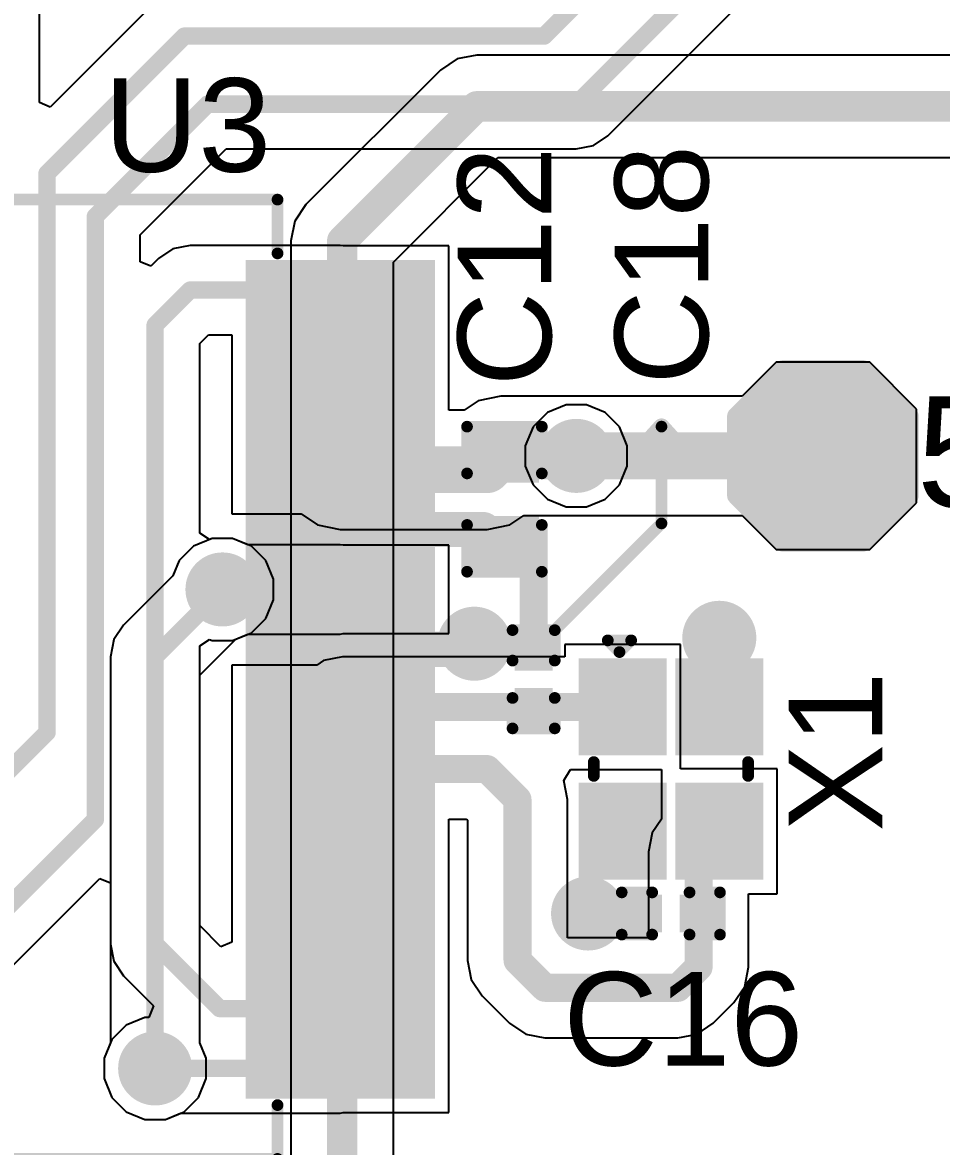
# Model space of a CAD drawing. Header units: millimetres. Extents: x 0 to 172, y 0 to 138.
# Drawn here: x 7.18 to 17.16, y 21.02 to 33.22 of the extents above; entities that cross this region are included whole.
import ezdxf

# ---------------------------------------------------------------- set-up
doc = ezdxf.new("R2010")
doc.units = ezdxf.units.MM
for name, color, linetype in [('BottomLayer', 5, 'Continuous'), ('BottomSolder', 6, 'Continuous'), ('TopLayer', 1, 'Continuous'), ('TopOverlay', 2, 'Continuous'), ('TopPaste', 8, 'Continuous'), ('TopSolder', 216, 'Continuous'), ('ViaHoleLayer', 16, 'Continuous')]:
    doc.layers.add(name, color=color, linetype=linetype)
doc.styles.add('Arial', font='', dxfattribs={"height": 0.2})
doc.styles.get('Arial').set_extended_font_data('Arial')

# ---------------------------------------------------------------- blocks, each defined once
blk = doc.blocks.new('NX2016SA_40M_STD_CZS_3_5')
at = {"layer": 'TopLayer'}
for points in [[(-1.1, 0.9), (-0.25, 0.9), (-0.25, 0.15), (-1.1, 0.15)], [(0.25, 0.9), (1.1, 0.9), (1.1, 0.15), (0.25, 0.15)], [(-1.1, -0.15), (-0.25, -0.15), (-0.25, -0.9), (-1.1, -0.9)], [(0.25, -0.15), (1.1, -0.15), (1.1, -0.9), (0.25, -0.9)]]:
    blk.add_hatch(color=1, dxfattribs=at).paths.add_polyline_path(points)
at = {"layer": 'TopPaste'}
for points in [[(-1.1, 0.9), (-0.25, 0.9), (-0.25, 0.15), (-1.1, 0.15)], [(0.25, 0.9), (1.1, 0.9), (1.1, 0.15), (0.25, 0.15)], [(-1.1, -0.15), (-0.25, -0.15), (-0.25, -0.9), (-1.1, -0.9)], [(0.25, -0.15), (1.1, -0.15), (1.1, -0.9), (0.25, -0.9)]]:
    blk.add_hatch(color=8, dxfattribs=at).paths.add_polyline_path(points)
at = {"layer": 'TopSolder'}
for points in [[(-1.202, 1.002), (-0.148, 1.002), (-0.148, 0.048), (-1.202, 0.048)], [(0.148, 1.002), (1.202, 1.002), (1.202, 0.048), (0.148, 0.048)], [(-1.202, -0.048), (-0.148, -0.048), (-0.148, -1.002), (-1.202, -1.002)], [(0.148, -0.048), (1.202, -0.048), (1.202, -1.002), (0.148, -1.002)]]:
    blk.add_hatch(color=216, dxfattribs=at).paths.add_polyline_path(points)
at = {"layer": 'TopOverlay', "const_width": 0.127}
for points in [[(0.074, 0.838), (-0.076, 0.838)], [(-1.397, -0.686), (-1.397, -0.432)], [(-1.27, -0.559), (-1.397, -0.432)], [(-1.397, -0.686), (-1.27, -0.559)], [(0.074, -0.838), (-0.076, -0.838)]]:
    blk.add_lwpolyline(points, dxfattribs=at)
at = {"layer": 'TopOverlay', "const_width": 0.0635}
for points in [[(-0.108, 0.838, 1), (-0.044, 0.838, 1)], [(0.042, 0.838, 1), (0.106, 0.838, 1)], [(-1.429, -0.432, 1), (-1.365, -0.432, 1)], [(-1.429, -0.432, 1), (-1.365, -0.432, 1)], [(-1.302, -0.559, 1), (-1.238, -0.559, 1)], [(-1.302, -0.559, 1), (-1.238, -0.559, 1)], [(-1.429, -0.686, 1), (-1.365, -0.686, 1)], [(-1.429, -0.686, 1), (-1.365, -0.686, 1)], [(-0.108, -0.838, 1), (-0.044, -0.838, 1)], [(0.042, -0.838, 1), (0.106, -0.838, 1)]]:
    blk.add_lwpolyline(points, format="xyb", close=True, dxfattribs=at)
blk = doc.blocks.new('SSOP_28_208____31')
at = {"layer": 'TopLayer'}
for points in [[(-4.325, 4.45), (-2.475, 4.45), (-2.475, 4), (-4.325, 4)], [(2.475, 4.45), (4.325, 4.45), (4.325, 4), (2.475, 4)], [(-4.325, 3.8), (-2.475, 3.8), (-2.475, 3.35), (-4.325, 3.35)], [(2.475, 3.8), (4.325, 3.8), (4.325, 3.35), (2.475, 3.35)], [(-4.325, 3.15), (-2.475, 3.15), (-2.475, 2.7), (-4.325, 2.7)], [(2.475, 3.15), (4.325, 3.15), (4.325, 2.7), (2.475, 2.7)], [(-4.325, 2.5), (-2.475, 2.5), (-2.475, 2.05), (-4.325, 2.05)], [(2.475, 2.5), (4.325, 2.5), (4.325, 2.05), (2.475, 2.05)], [(-4.325, 1.85), (-2.475, 1.85), (-2.475, 1.4), (-4.325, 1.4)], [(2.475, 1.85), (4.325, 1.85), (4.325, 1.4), (2.475, 1.4)], [(-4.325, 1.2), (-2.475, 1.2), (-2.475, 0.75), (-4.325, 0.75)], [(2.475, 1.2), (4.325, 1.2), (4.325, 0.75), (2.475, 0.75)], [(-4.325, 0.55), (-2.475, 0.55), (-2.475, 0.1), (-4.325, 0.1)], [(2.475, 0.55), (4.325, 0.55), (4.325, 0.1), (2.475, 0.1)], [(-4.325, -0.1), (-2.475, -0.1), (-2.475, -0.55), (-4.325, -0.55)], [(2.475, -0.1), (4.325, -0.1), (4.325, -0.55), (2.475, -0.55)], [(-4.325, -0.75), (-2.475, -0.75), (-2.475, -1.2), (-4.325, -1.2)], [(2.475, -0.75), (4.325, -0.75), (4.325, -1.2), (2.475, -1.2)], [(-4.325, -1.4), (-2.475, -1.4), (-2.475, -1.85), (-4.325, -1.85)], [(2.475, -1.4), (4.325, -1.4), (4.325, -1.85), (2.475, -1.85)], [(-4.325, -2.05), (-2.475, -2.05), (-2.475, -2.5), (-4.325, -2.5)], [(2.475, -2.05), (4.325, -2.05), (4.325, -2.5), (2.475, -2.5)], [(-4.325, -2.7), (-2.475, -2.7), (-2.475, -3.15), (-4.325, -3.15)], [(2.475, -2.7), (4.325, -2.7), (4.325, -3.15), (2.475, -3.15)], [(-4.325, -3.35), (-2.475, -3.35), (-2.475, -3.8), (-4.325, -3.8)], [(2.475, -3.35), (4.325, -3.35), (4.325, -3.8), (2.475, -3.8)], [(-4.325, -4), (-2.475, -4), (-2.475, -4.45), (-4.325, -4.45)], [(2.475, -4), (4.325, -4), (4.325, -4.45), (2.475, -4.45)]]:
    blk.add_hatch(color=1, dxfattribs=at).paths.add_polyline_path(points)
at = {"layer": 'TopOverlay'}
blk.add_hatch(color=2, dxfattribs=at).paths.add_polyline_path([(-2.337, 3.987), (-2.083, 3.987), (-2.083, 4.444), (-2.337, 4.444)])
at = {"layer": 'TopPaste'}
for points in [[(-4.325, 4.45), (-2.475, 4.45), (-2.475, 4), (-4.325, 4)], [(2.475, 4.45), (4.325, 4.45), (4.325, 4), (2.475, 4)], [(-4.325, 3.8), (-2.475, 3.8), (-2.475, 3.35), (-4.325, 3.35)], [(2.475, 3.8), (4.325, 3.8), (4.325, 3.35), (2.475, 3.35)], [(-4.325, 3.15), (-2.475, 3.15), (-2.475, 2.7), (-4.325, 2.7)], [(2.475, 3.15), (4.325, 3.15), (4.325, 2.7), (2.475, 2.7)], [(-4.325, 2.5), (-2.475, 2.5), (-2.475, 2.05), (-4.325, 2.05)], [(2.475, 2.5), (4.325, 2.5), (4.325, 2.05), (2.475, 2.05)], [(-4.325, 1.85), (-2.475, 1.85), (-2.475, 1.4), (-4.325, 1.4)], [(2.475, 1.85), (4.325, 1.85), (4.325, 1.4), (2.475, 1.4)], [(-4.325, 1.2), (-2.475, 1.2), (-2.475, 0.75), (-4.325, 0.75)], [(2.475, 1.2), (4.325, 1.2), (4.325, 0.75), (2.475, 0.75)], [(-4.325, 0.55), (-2.475, 0.55), (-2.475, 0.1), (-4.325, 0.1)], [(2.475, 0.55), (4.325, 0.55), (4.325, 0.1), (2.475, 0.1)], [(-4.325, -0.1), (-2.475, -0.1), (-2.475, -0.55), (-4.325, -0.55)], [(2.475, -0.1), (4.325, -0.1), (4.325, -0.55), (2.475, -0.55)], [(-4.325, -0.75), (-2.475, -0.75), (-2.475, -1.2), (-4.325, -1.2)], [(2.475, -0.75), (4.325, -0.75), (4.325, -1.2), (2.475, -1.2)], [(-4.325, -1.4), (-2.475, -1.4), (-2.475, -1.85), (-4.325, -1.85)], [(2.475, -1.4), (4.325, -1.4), (4.325, -1.85), (2.475, -1.85)], [(-4.325, -2.05), (-2.475, -2.05), (-2.475, -2.5), (-4.325, -2.5)], [(2.475, -2.05), (4.325, -2.05), (4.325, -2.5), (2.475, -2.5)], [(-4.325, -2.7), (-2.475, -2.7), (-2.475, -3.15), (-4.325, -3.15)], [(2.475, -2.7), (4.325, -2.7), (4.325, -3.15), (2.475, -3.15)], [(-4.325, -3.35), (-2.475, -3.35), (-2.475, -3.8), (-4.325, -3.8)], [(2.475, -3.35), (4.325, -3.35), (4.325, -3.8), (2.475, -3.8)], [(-4.325, -4), (-2.475, -4), (-2.475, -4.45), (-4.325, -4.45)], [(2.475, -4), (4.325, -4), (4.325, -4.45), (2.475, -4.45)]]:
    blk.add_hatch(color=8, dxfattribs=at).paths.add_polyline_path(points)
at = {"layer": 'TopSolder'}
for points in [[(-4.427, 4.552), (-2.373, 4.552), (-2.373, 3.898), (-4.427, 3.898)], [(2.373, 4.552), (4.427, 4.552), (4.427, 3.898), (2.373, 3.898)], [(-4.427, 3.902), (-2.373, 3.902), (-2.373, 3.248), (-4.427, 3.248)], [(2.373, 3.902), (4.427, 3.902), (4.427, 3.248), (2.373, 3.248)], [(-4.427, 3.252), (-2.373, 3.252), (-2.373, 2.598), (-4.427, 2.598)], [(2.373, 3.252), (4.427, 3.252), (4.427, 2.598), (2.373, 2.598)], [(-4.427, 2.602), (-2.373, 2.602), (-2.373, 1.948), (-4.427, 1.948)], [(2.373, 2.602), (4.427, 2.602), (4.427, 1.948), (2.373, 1.948)], [(-4.427, 1.952), (-2.373, 1.952), (-2.373, 1.298), (-4.427, 1.298)], [(2.373, 1.952), (4.427, 1.952), (4.427, 1.298), (2.373, 1.298)], [(-4.427, 1.302), (-2.373, 1.302), (-2.373, 0.648), (-4.427, 0.648)], [(2.373, 1.302), (4.427, 1.302), (4.427, 0.648), (2.373, 0.648)], [(-4.427, 0.652), (-2.373, 0.652), (-2.373, -0.002), (-4.427, -0.002)], [(2.373, 0.652), (4.427, 0.652), (4.427, -0.002), (2.373, -0.002)], [(-4.427, 0.002), (-2.373, 0.002), (-2.373, -0.652), (-4.427, -0.652)], [(2.373, 0.002), (4.427, 0.002), (4.427, -0.652), (2.373, -0.652)], [(-4.427, -0.648), (-2.373, -0.648), (-2.373, -1.302), (-4.427, -1.302)], [(2.373, -0.648), (4.427, -0.648), (4.427, -1.302), (2.373, -1.302)], [(-4.427, -1.298), (-2.373, -1.298), (-2.373, -1.952), (-4.427, -1.952)], [(2.373, -1.298), (4.427, -1.298), (4.427, -1.952), (2.373, -1.952)], [(-4.427, -1.948), (-2.373, -1.948), (-2.373, -2.602), (-4.427, -2.602)], [(2.373, -1.948), (4.427, -1.948), (4.427, -2.602), (2.373, -2.602)], [(-4.427, -2.598), (-2.373, -2.598), (-2.373, -3.252), (-4.427, -3.252)], [(2.373, -2.598), (4.427, -2.598), (4.427, -3.252), (2.373, -3.252)], [(-4.427, -3.248), (-2.373, -3.248), (-2.373, -3.902), (-4.427, -3.902)], [(2.373, -3.248), (4.427, -3.248), (4.427, -3.902), (2.373, -3.902)], [(-4.427, -3.898), (-2.373, -3.898), (-2.373, -4.552), (-4.427, -4.552)], [(2.373, -3.898), (4.427, -3.898), (4.427, -4.552), (2.373, -4.552)]]:
    blk.add_hatch(color=216, dxfattribs=at).paths.add_polyline_path(points)
at = {"layer": 'TopOverlay'}
for points, const_width in [([(-2.718, 5.207), (2.718, 5.207)], 0.127), ([(-2.718, 4.623), (-2.718, 5.207)], 0.127), ([(2.718, 4.623), (2.718, 5.207)], 0.127), ([(-4.648, 4.115), (-4.648, 4.369)], 0.2), ([(-4.648, 4.369), (-4.521, 4.242)], 0.2), ([(-4.648, 4.115), (-4.521, 4.242)], 0.2), ([(-2.718, -5.207), (-2.718, -4.623)], 0.127), ([(2.718, -5.207), (2.718, -4.623)], 0.127), ([(-2.718, -5.207), (2.718, -5.207)], 0.127)]:
    blk.add_lwpolyline(points, dxfattribs=dict(at, const_width=const_width))
for points, const_width in [([(-2.75, 5.207, 1), (-2.686, 5.207, 1)], 0.0635), ([(-2.75, 5.207, 1), (-2.686, 5.207, 1)], 0.0635), ([(2.686, 5.207, 1), (2.75, 5.207, 1)], 0.0635), ([(2.686, 5.207, 1), (2.75, 5.207, 1)], 0.0635), ([(-2.75, 4.623, 1), (-2.686, 4.623, 1)], 0.0635), ([(2.686, 4.623, 1), (2.75, 4.623, 1)], 0.0635), ([(-4.698, 4.369, 1), (-4.598, 4.369, 1)], 0.1), ([(-4.698, 4.369, 1), (-4.598, 4.369, 1)], 0.1), ([(-4.571, 4.242, 1), (-4.471, 4.242, 1)], 0.1), ([(-4.571, 4.242, 1), (-4.471, 4.242, 1)], 0.1), ([(-4.698, 4.115, 1), (-4.598, 4.115, 1)], 0.1), ([(-4.698, 4.115, 1), (-4.598, 4.115, 1)], 0.1), ([(-2.75, -4.623, 1), (-2.686, -4.623, 1)], 0.0635), ([(2.686, -4.623, 1), (2.75, -4.623, 1)], 0.0635), ([(-2.75, -5.207, 1), (-2.686, -5.207, 1)], 0.0635), ([(-2.75, -5.207, 1), (-2.686, -5.207, 1)], 0.0635), ([(2.686, -5.207, 1), (2.75, -5.207, 1)], 0.0635), ([(2.686, -5.207, 1), (2.75, -5.207, 1)], 0.0635)]:
    blk.add_lwpolyline(points, format="xyb", close=True, dxfattribs=dict(at, const_width=const_width))
blk = doc.blocks.new('T__________66')
at = {"layer": 'TopLayer'}
blk.add_hatch(color=1, dxfattribs=at).paths.add_polyline_path([(0.381, 0.762), (-0.381, 0.762), (-0.762, 0.381), (-0.762, -0.381), (-0.381, -0.762), (0.381, -0.762), (0.762, -0.381), (0.762, 0.381)])
at = {"layer": 'TopPaste'}
blk.add_hatch(color=8, dxfattribs=at).paths.add_polyline_path([(0.381, 0.762), (-0.381, 0.762), (-0.762, 0.381), (-0.762, -0.381), (-0.381, -0.762), (0.381, -0.762), (0.762, -0.381), (0.762, 0.381)])
at = {"layer": 'TopSolder'}
blk.add_hatch(color=216, dxfattribs=at).paths.add_polyline_path([(0.432, 0.864), (-0.432, 0.864), (-0.864, 0.432), (-0.864, -0.432), (-0.432, -0.864), (0.432, -0.864), (0.864, -0.432), (0.864, 0.432)])
at = {"layer": 'TopOverlay', "const_width": 0.2}
for points in [[(-0.94, 0.432), (-0.432, 0.94)], [(-0.432, 0.94), (0.432, 0.94)], [(0.432, 0.94), (0.94, 0.432)], [(-0.94, -0.432), (-0.94, 0.432)], [(0.94, -0.432), (0.94, 0.432)], [(-0.94, -0.432), (-0.432, -0.94)], [(0.432, -0.94), (0.94, -0.432)], [(-0.432, -0.94), (0.432, -0.94)]]:
    blk.add_lwpolyline(points, dxfattribs=at)
at = {"layer": 'TopOverlay', "const_width": 0.1}
for points in [[(-0.482, 0.94, 1), (-0.382, 0.94, 1)], [(-0.482, 0.94, 1), (-0.382, 0.94, 1)], [(0.382, 0.94, 1), (0.482, 0.94, 1)], [(0.382, 0.94, 1), (0.482, 0.94, 1)], [(-0.99, 0.432, 1), (-0.89, 0.432, 1)], [(-0.99, 0.432, 1), (-0.89, 0.432, 1)], [(0.89, 0.432, 1), (0.99, 0.432, 1)], [(0.89, 0.432, 1), (0.99, 0.432, 1)], [(-0.99, -0.432, 1), (-0.89, -0.432, 1)], [(-0.99, -0.432, 1), (-0.89, -0.432, 1)], [(0.89, -0.432, 1), (0.99, -0.432, 1)], [(0.89, -0.432, 1), (0.99, -0.432, 1)], [(-0.482, -0.94, 1), (-0.382, -0.94, 1)], [(-0.482, -0.94, 1), (-0.382, -0.94, 1)], [(0.382, -0.94, 1), (0.482, -0.94, 1)], [(0.382, -0.94, 1), (0.482, -0.94, 1)]]:
    blk.add_lwpolyline(points, format="xyb", close=True, dxfattribs=at)
blk = doc.blocks.new('CAP_0201_413')
at = {"layer": 'TopLayer'}
for points in [[(-0.45, 0.15), (-0.15, 0.15), (-0.15, -0.15), (-0.45, -0.15)], [(0.15, 0.15), (0.45, 0.15), (0.45, -0.15), (0.15, -0.15)]]:
    blk.add_hatch(color=1, dxfattribs=at).paths.add_polyline_path(points)
at = {"layer": 'TopPaste'}
for points in [[(-0.45, 0.15), (-0.15, 0.15), (-0.15, -0.15), (-0.45, -0.15)], [(0.15, 0.15), (0.45, 0.15), (0.45, -0.15), (0.15, -0.15)]]:
    blk.add_hatch(color=8, dxfattribs=at).paths.add_polyline_path(points)
at = {"layer": 'TopSolder'}
for points in [[(-0.505, 0.205), (-0.095, 0.205), (-0.095, -0.205), (-0.505, -0.205)], [(0.095, 0.205), (0.505, 0.205), (0.505, -0.205), (0.095, -0.205)]]:
    blk.add_hatch(color=216, dxfattribs=at).paths.add_polyline_path(points)
at = {"layer": 'TopOverlay', "const_width": 0.127}
for points in [[(-0.533, -0.229), (-0.533, 0.229)], [(-0.203, 0.229), (-0.533, 0.229)], [(0.533, 0.229), (0.203, 0.229)], [(0.533, -0.229), (0.533, 0.229)], [(-0.203, -0.229), (-0.533, -0.229)], [(0.533, -0.229), (0.203, -0.229)]]:
    blk.add_lwpolyline(points, dxfattribs=at)
at = {"layer": 'TopOverlay', "const_width": 0.0635}
for points in [[(-0.565, 0.229, 1), (-0.502, 0.229, 1)], [(-0.565, 0.229, 1), (-0.502, 0.229, 1)], [(-0.235, 0.229, 1), (-0.171, 0.229, 1)], [(0.171, 0.229, 1), (0.235, 0.229, 1)], [(0.502, 0.229, 1), (0.565, 0.229, 1)], [(0.502, 0.229, 1), (0.565, 0.229, 1)], [(-0.565, -0.229, 1), (-0.502, -0.229, 1)], [(-0.565, -0.229, 1), (-0.502, -0.229, 1)], [(-0.235, -0.229, 1), (-0.171, -0.229, 1)], [(0.171, -0.229, 1), (0.235, -0.229, 1)], [(0.502, -0.229, 1), (0.565, -0.229, 1)], [(0.502, -0.229, 1), (0.565, -0.229, 1)]]:
    blk.add_lwpolyline(points, format="xyb", close=True, dxfattribs=at)
blk = doc.blocks.new('CAP_0201_415')
at = {"layer": 'TopLayer'}
for points in [[(-0.45, 0.15), (-0.15, 0.15), (-0.15, -0.15), (-0.45, -0.15)], [(0.15, 0.15), (0.45, 0.15), (0.45, -0.15), (0.15, -0.15)]]:
    blk.add_hatch(color=1, dxfattribs=at).paths.add_polyline_path(points)
at = {"layer": 'TopPaste'}
for points in [[(-0.45, 0.15), (-0.15, 0.15), (-0.15, -0.15), (-0.45, -0.15)], [(0.15, 0.15), (0.45, 0.15), (0.45, -0.15), (0.15, -0.15)]]:
    blk.add_hatch(color=8, dxfattribs=at).paths.add_polyline_path(points)
at = {"layer": 'TopSolder'}
for points in [[(-0.505, 0.205), (-0.095, 0.205), (-0.095, -0.205), (-0.505, -0.205)], [(0.095, 0.205), (0.505, 0.205), (0.505, -0.205), (0.095, -0.205)]]:
    blk.add_hatch(color=216, dxfattribs=at).paths.add_polyline_path(points)
at = {"layer": 'TopOverlay', "const_width": 0.127}
for points in [[(-0.203, 0.229), (-0.533, 0.229)], [(-0.533, 0.229), (-0.533, -0.229)], [(0.533, 0.229), (0.203, 0.229)], [(0.533, 0.229), (0.533, -0.229)], [(-0.203, -0.229), (-0.533, -0.229)], [(0.533, -0.229), (0.203, -0.229)]]:
    blk.add_lwpolyline(points, dxfattribs=at)
at = {"layer": 'TopOverlay', "const_width": 0.0635}
for points in [[(-0.565, 0.229, 1), (-0.502, 0.229, 1)], [(-0.565, 0.229, 1), (-0.502, 0.229, 1)], [(-0.235, 0.229, 1), (-0.171, 0.229, 1)], [(0.171, 0.229, 1), (0.235, 0.229, 1)], [(0.502, 0.229, 1), (0.565, 0.229, 1)], [(0.502, 0.229, 1), (0.565, 0.229, 1)], [(-0.565, -0.229, 1), (-0.502, -0.229, 1)], [(-0.565, -0.229, 1), (-0.502, -0.229, 1)], [(-0.235, -0.229, 1), (-0.171, -0.229, 1)], [(0.171, -0.229, 1), (0.235, -0.229, 1)], [(0.502, -0.229, 1), (0.565, -0.229, 1)], [(0.502, -0.229, 1), (0.565, -0.229, 1)]]:
    blk.add_lwpolyline(points, format="xyb", close=True, dxfattribs=at)
blk = doc.blocks.new('C___0402_419')
at = {"layer": 'TopLayer'}
for points in [[(-0.699, -0.318), (-0.699, 0.318), (-0.241, 0.318), (-0.241, -0.318)], [(0.241, -0.318), (0.241, 0.318), (0.699, 0.318), (0.699, -0.318)]]:
    blk.add_hatch(color=1, dxfattribs=at).paths.add_polyline_path(points)
at = {"layer": 'TopPaste'}
for points in [[(-0.699, -0.318), (-0.699, 0.318), (-0.241, 0.318), (-0.241, -0.318)], [(0.241, -0.318), (0.241, 0.318), (0.699, 0.318), (0.699, -0.318)]]:
    blk.add_hatch(color=8, dxfattribs=at).paths.add_polyline_path(points)
at = {"layer": 'TopSolder'}
for points in [[(-0.758, -0.377), (-0.758, 0.377), (-0.181, 0.377), (-0.181, -0.377)], [(0.181, -0.377), (0.181, 0.377), (0.758, 0.377), (0.758, -0.377)]]:
    blk.add_hatch(color=216, dxfattribs=at).paths.add_polyline_path(points)
at = {"layer": 'TopOverlay', "const_width": 0.127}
for points in [[(-0.787, 0.406), (-0.279, 0.406)], [(-0.787, 0.406), (-0.787, -0.406)], [(0.279, 0.406), (0.787, 0.406)], [(0.787, 0.406), (0.787, -0.406)], [(-0.787, -0.406), (-0.279, -0.406)], [(0.279, -0.406), (0.787, -0.406)]]:
    blk.add_lwpolyline(points, dxfattribs=at)
at = {"layer": 'TopOverlay', "const_width": 0.0635}
for points in [[(-0.819, 0.406, 1), (-0.756, 0.406, 1)], [(-0.819, 0.406, 1), (-0.756, 0.406, 1)], [(-0.311, 0.406, 1), (-0.248, 0.406, 1)], [(0.248, 0.406, 1), (0.311, 0.406, 1)], [(0.756, 0.406, 1), (0.819, 0.406, 1)], [(0.756, 0.406, 1), (0.819, 0.406, 1)], [(-0.819, -0.406, 1), (-0.756, -0.406, 1)], [(-0.819, -0.406, 1), (-0.756, -0.406, 1)], [(-0.311, -0.406, 1), (-0.248, -0.406, 1)], [(0.248, -0.406, 1), (0.311, -0.406, 1)], [(0.756, -0.406, 1), (0.819, -0.406, 1)], [(0.756, -0.406, 1), (0.819, -0.406, 1)]]:
    blk.add_lwpolyline(points, format="xyb", close=True, dxfattribs=at)

msp = doc.modelspace()

# ---------------------------------------------------------------- hatches: boundary and pattern name
at = {"layer": 'BottomLayer'}
h = msp.add_hatch(color=5, dxfattribs=at)
edge = h.paths.add_edge_path()
edge.add_arc((13.197, 28.514), 0.3, 0, 360)
h = msp.add_hatch(color=5, dxfattribs=at)
edge = h.paths.add_edge_path()
edge.add_arc((9.355, 27.064), 0.3, 0, 360)
h = msp.add_hatch(color=5, dxfattribs=at)
edge = h.paths.add_edge_path()
edge.add_arc((12.09, 26.475), 0.3, 0, 360)
h = msp.add_hatch(color=5, dxfattribs=at)
edge = h.paths.add_edge_path()
edge.add_arc((14.75, 26.539), 0.3, 0, 360)
h = msp.add_hatch(color=5, dxfattribs=at)
edge = h.paths.add_edge_path()
edge.add_arc((13.325, 23.546), 0.3, 0, 360)
h = msp.add_hatch(color=5, dxfattribs=at)
edge = h.paths.add_edge_path()
edge.add_arc((8.624, 21.864), 0.3, 0, 360)
at = {"layer": 'BottomSolder'}
h = msp.add_hatch(color=6, dxfattribs=at)
edge = h.paths.add_edge_path()
edge.add_arc((13.197, 28.514), 0.402, 0, 360)
h = msp.add_hatch(color=6, dxfattribs=at)
edge = h.paths.add_edge_path()
edge.add_arc((9.355, 27.064), 0.402, 0, 360)
h = msp.add_hatch(color=6, dxfattribs=at)
edge = h.paths.add_edge_path()
edge.add_arc((12.09, 26.475), 0.402, 0, 360)
h = msp.add_hatch(color=6, dxfattribs=at)
edge = h.paths.add_edge_path()
edge.add_arc((14.75, 26.539), 0.402, 0, 360)
h = msp.add_hatch(color=6, dxfattribs=at)
edge = h.paths.add_edge_path()
edge.add_arc((13.325, 23.546), 0.402, 0, 360)
h = msp.add_hatch(color=6, dxfattribs=at)
edge = h.paths.add_edge_path()
edge.add_arc((8.624, 21.864), 0.402, 0, 360)
at = {"layer": 'TopLayer'}
h = msp.add_hatch(color=1, dxfattribs=at)
edge = h.paths.add_edge_path()
edge.add_arc((13.197, 28.514), 0.3, 0, 360)
h = msp.add_hatch(color=1, dxfattribs=at)
edge = h.paths.add_edge_path()
edge.add_arc((9.355, 27.064), 0.3, 0, 360)
h = msp.add_hatch(color=1, dxfattribs=at)
edge = h.paths.add_edge_path()
edge.add_arc((12.09, 26.475), 0.3, 0, 360)
h = msp.add_hatch(color=1, dxfattribs=at)
edge = h.paths.add_edge_path()
edge.add_arc((14.75, 26.539), 0.3, 0, 360)
h = msp.add_hatch(color=1, dxfattribs=at)
edge = h.paths.add_edge_path()
edge.add_arc((13.325, 23.546), 0.3, 0, 360)
h = msp.add_hatch(color=1, dxfattribs=at)
edge = h.paths.add_edge_path()
edge.add_arc((8.624, 21.864), 0.3, 0, 360)
at = {"layer": 'TopSolder'}
h = msp.add_hatch(color=216, dxfattribs=at)
edge = h.paths.add_edge_path()
edge.add_arc((13.197, 28.514), 0.402, 0, 360)
h = msp.add_hatch(color=216, dxfattribs=at)
edge = h.paths.add_edge_path()
edge.add_arc((9.355, 27.064), 0.402, 0, 360)
h = msp.add_hatch(color=216, dxfattribs=at)
edge = h.paths.add_edge_path()
edge.add_arc((12.09, 26.475), 0.402, 0, 360)
h = msp.add_hatch(color=216, dxfattribs=at)
edge = h.paths.add_edge_path()
edge.add_arc((14.75, 26.539), 0.402, 0, 360)
h = msp.add_hatch(color=216, dxfattribs=at)
edge = h.paths.add_edge_path()
edge.add_arc((13.325, 23.546), 0.402, 0, 360)
h = msp.add_hatch(color=216, dxfattribs=at)
edge = h.paths.add_edge_path()
edge.add_arc((8.624, 21.864), 0.402, 0, 360)
at = {"layer": 'ViaHoleLayer'}
h = msp.add_hatch(color=16, dxfattribs=at)
edge = h.paths.add_edge_path()
edge.add_arc((13.197, 28.514), 0.15, 0, 360)
h = msp.add_hatch(color=16, dxfattribs=at)
edge = h.paths.add_edge_path()
edge.add_arc((9.355, 27.064), 0.15, 0, 360)
h = msp.add_hatch(color=16, dxfattribs=at)
edge = h.paths.add_edge_path()
edge.add_arc((12.09, 26.475), 0.15, 0, 360)
h = msp.add_hatch(color=16, dxfattribs=at)
edge = h.paths.add_edge_path()
edge.add_arc((14.75, 26.539), 0.15, 0, 360)
h = msp.add_hatch(color=16, dxfattribs=at)
edge = h.paths.add_edge_path()
edge.add_arc((13.325, 23.546), 0.15, 0, 360)
h = msp.add_hatch(color=16, dxfattribs=at)
edge = h.paths.add_edge_path()
edge.add_arc((8.624, 21.864), 0.15, 0, 360)

# ---------------------------------------------------------------- linework, layer by layer
at = {"layer": 'BottomLayer'}
for p, q in [((12.116, 32.866), (11.903, 32.823)), ((30.503, 32.866), (12.116, 32.866)), ((11.903, 32.823), (11.722, 32.703)), ((11.722, 32.703), (10.262, 31.242)), ((11.212, 30.618), (12.346, 31.752)), ((12.346, 31.752), (30.734, 31.752)), ((10.262, 31.242), (10.141, 31.061)), ((10.141, 31.061), (10.099, 30.848)), ((10.099, 30.848), (10.099, 19.99)), ((11.212, 19.99), (11.212, 30.618)), ((13.087, 29.068), (12.884, 28.984)), ((13.308, 29.068), (13.087, 29.068)), ((13.511, 28.984), (13.308, 29.068)), ((12.884, 28.984), (12.728, 28.828)), ((13.667, 28.828), (13.511, 28.984)), ((12.728, 28.828), (12.643, 28.624)), ((13.751, 28.624), (13.667, 28.828)), ((12.643, 28.624), (12.643, 28.404)), ((13.751, 28.404), (13.751, 28.624)), ((12.643, 28.404), (12.728, 28.2)), ((13.667, 28.2), (13.751, 28.404)), ((12.728, 28.2), (12.884, 28.045)), ((13.511, 28.045), (13.667, 28.2)), ((12.884, 28.045), (13.087, 27.96)), ((13.087, 27.96), (13.308, 27.96)), ((13.308, 27.96), (13.511, 28.045)), ((9.245, 27.618), (9.041, 27.533)), ((9.465, 27.618), (9.245, 27.618)), ((9.669, 27.533), (9.465, 27.618)), ((9.041, 27.533), (8.885, 27.377)), ((9.825, 27.377), (9.669, 27.533)), ((8.885, 27.377), (8.816, 27.211)), ((9.909, 27.174), (9.825, 27.377)), ((8.816, 27.211), (8.282, 26.676)), ((9.909, 26.953), (9.909, 27.174)), ((9.825, 26.75), (9.909, 26.953)), ((9.669, 26.594), (9.825, 26.75)), ((8.282, 26.676), (8.176, 26.519)), ((8.176, 26.519), (8.14, 26.333)), ((9.109, 26.132), (9.502, 26.525)), ((9.502, 26.525), (9.669, 26.594)), ((8.14, 26.333), (8.14, 22.141)), ((9.109, 22.141), (9.109, 26.132)), ((8.14, 22.141), (8.07, 21.974)), ((9.178, 21.974), (9.109, 22.141)), ((8.07, 21.974), (8.07, 21.753)), ((9.178, 21.753), (9.178, 21.974)), ((8.07, 21.753), (8.155, 21.55)), ((9.094, 21.55), (9.178, 21.753)), ((8.155, 21.55), (8.311, 21.394)), ((8.938, 21.394), (9.094, 21.55)), ((8.311, 21.394), (8.514, 21.31)), ((8.735, 21.31), (8.938, 21.394)), ((8.514, 21.31), (8.735, 21.31))]:
    msp.add_line(p, q, dxfattribs=at)
for points, const_width in [([(10.655, 30.848), (12.116, 32.309)], 0.33), ([(12.116, 32.309), (30.734, 32.309)], 0.33), ([(10.655, 19.99), (10.655, 30.848)], 0.33), ([(8.624, 26.333), (9.355, 27.064)], 0.189), ([(8.624, 21.864), (8.624, 26.333)], 0.189)]:
    msp.add_lwpolyline(points, dxfattribs=dict(at, const_width=const_width))
for points, const_width in [([(12.033, 32.309, 1), (12.198, 32.309, 1)], 0.165), ([(12.033, 32.309, 1), (12.198, 32.309, 1)], 0.165), ([(10.573, 30.848, 1), (10.738, 30.848, 1)], 0.165), ([(10.573, 30.848, 1), (10.738, 30.848, 1)], 0.165), ([(9.308, 27.064, 1), (9.402, 27.064, 1)], 0.0946), ([(8.577, 26.333, 1), (8.672, 26.333, 1)], 0.0946), ([(8.577, 26.333, 1), (8.672, 26.333, 1)], 0.0946), ([(8.577, 21.864, 1), (8.672, 21.864, 1)], 0.0946)]:
    msp.add_lwpolyline(points, format="xyb", close=True, dxfattribs=dict(at, const_width=const_width))
at = {"layer": 'TopLayer'}
for p, q in [((7.368, 32.35), (7.368, 36.375)), ((13.54, 31.989), (15.421, 33.87)), ((8.598, 33.414), (7.486, 32.301)), ((7.486, 32.301), (7.368, 32.35)), ((13.383, 31.884), (13.54, 31.989)), ((13.197, 31.847), (13.383, 31.884)), ((8.46, 30.914), (9.394, 31.847)), ((9.394, 31.847), (13.197, 31.847)), ((8.46, 30.622), (8.46, 30.914)), ((8.818, 30.762), (8.661, 30.657)), ((9.004, 30.799), (8.818, 30.762)), ((10.635, 30.799), (9.004, 30.799)), ((10.665, 30.793), (10.635, 30.799)), ((11.814, 30.793), (10.665, 30.793)), ((11.814, 29.835), (11.814, 30.793)), ((8.661, 30.657), (8.577, 30.573)), ((8.661, 30.657), (8.661, 30.657)), ((8.577, 30.573), (8.46, 30.622)), ((9.109, 29.733), (9.205, 29.829)), ((9.205, 29.829), (9.456, 29.829)), ((9.456, 29.829), (9.456, 29.185)), ((11.814, 29.011), (11.814, 29.835)), ((9.109, 27.676), (9.109, 29.733)), ((15.367, 29.53), (14.998, 29.162)), ((16.383, 29.53), (15.367, 29.53)), ((16.891, 29.022), (16.383, 29.53)), ((9.456, 29.185), (9.456, 28.535)), ((12.131, 29.112), (11.979, 29.011)), ((12.379, 29.162), (12.131, 29.112)), ((14.998, 29.162), (12.379, 29.162)), ((11.979, 29.011), (11.814, 29.011)), ((16.891, 28.006), (16.891, 29.022)), ((9.456, 28.535), (9.456, 27.885)), ((16.383, 27.498), (16.891, 28.006)), ((9.456, 27.885), (10.209, 27.885)), ((10.209, 27.885), (10.388, 27.765)), ((12.476, 27.765), (12.628, 27.867)), ((12.628, 27.867), (14.998, 27.867)), ((14.998, 27.867), (15.367, 27.498)), ((10.388, 27.765), (10.635, 27.716)), ((10.635, 27.716), (12.228, 27.716)), ((12.228, 27.716), (12.476, 27.765)), ((9.215, 27.605), (9.109, 27.676)), ((9.245, 27.618), (9.215, 27.605)), ((9.465, 27.618), (9.245, 27.618)), ((9.632, 27.549), (9.465, 27.618)), ((10.635, 27.549), (9.632, 27.549)), ((10.665, 27.543), (10.635, 27.549)), ((11.814, 27.543), (10.665, 27.543)), ((11.814, 26.585), (11.814, 27.543)), ((15.367, 27.498), (16.383, 27.498)), ((9.109, 26.451), (9.215, 26.522)), ((9.215, 26.522), (9.245, 26.51)), ((9.245, 26.51), (9.465, 26.51)), ((9.465, 26.51), (9.632, 26.579)), ((9.632, 26.579), (10.635, 26.579)), ((10.635, 26.579), (10.665, 26.585)), ((10.665, 26.585), (11.814, 26.585)), ((9.109, 23.415), (9.109, 26.451)), ((14.329, 26.468), (13.071, 26.468)), ((13.071, 26.468), (13.071, 26.332)), ((14.329, 25.118), (14.329, 26.468)), ((10.38, 26.243), (9.456, 26.243)), ((9.456, 26.243), (9.456, 25.285)), ((10.452, 26.291), (10.38, 26.243)), ((10.66, 26.332), (10.452, 26.291)), ((13.071, 26.332), (10.66, 26.332)), ((9.456, 25.285), (9.456, 24.635)), ((13.061, 24.991), (13.135, 25.11)), ((13.135, 25.11), (14.121, 25.11)), ((14.121, 25.11), (14.121, 24.569)), ((15.379, 25.118), (14.329, 25.118)), ((15.379, 23.76), (15.379, 25.118)), ((13.103, 24.783), (13.061, 24.991)), ((13.103, 23.282), (13.103, 24.783)), ((9.456, 24.635), (9.456, 23.985)), ((11.814, 23.335), (11.814, 24.57)), ((11.814, 24.57), (12.003, 24.57)), ((12.003, 24.57), (12.015, 24.558)), ((12.015, 24.558), (12.015, 23.036)), ((14.121, 24.569), (14.022, 24.422)), ((14.022, 24.422), (13.981, 24.214)), ((13.981, 24.214), (13.981, 23.282)), ((6.266, 22.171), (8.022, 23.927)), ((8.022, 23.927), (8.14, 23.879)), ((9.456, 23.985), (9.456, 23.234)), ((8.14, 23.879), (8.14, 23.214)), ((15.068, 22.964), (15.068, 23.76)), ((15.068, 23.76), (15.379, 23.76)), ((9.339, 23.185), (9.109, 23.415)), ((11.814, 22.685), (11.814, 23.335)), ((8.14, 23.214), (8.176, 23.028)), ((9.456, 23.234), (9.339, 23.185)), ((13.981, 23.282), (13.103, 23.282)), ((8.176, 23.028), (8.282, 22.871)), ((12.015, 23.036), (12.057, 22.828)), ((15.027, 22.755), (15.068, 22.964)), ((8.282, 22.871), (8.608, 22.545)), ((12.057, 22.828), (12.174, 22.652)), ((14.909, 22.579), (15.027, 22.755)), ((11.814, 22.035), (11.814, 22.685)), ((12.174, 22.652), (12.472, 22.354)), ((14.684, 22.354), (14.909, 22.579)), ((8.608, 22.545), (8.556, 22.418)), ((8.311, 22.333), (8.155, 22.177)), ((8.514, 22.418), (8.311, 22.333)), ((8.556, 22.418), (8.514, 22.418)), ((12.472, 22.354), (12.649, 22.236)), ((14.508, 22.236), (14.684, 22.354)), ((12.649, 22.236), (12.857, 22.195)), ((14.3, 22.195), (14.508, 22.236)), ((8.155, 22.177), (8.07, 21.974)), ((12.857, 22.195), (14.3, 22.195)), ((8.07, 21.974), (8.07, 21.753)), ((11.814, 21.385), (11.814, 22.035)), ((8.07, 21.753), (8.155, 21.55)), ((8.155, 21.55), (8.311, 21.394)), ((8.311, 21.394), (8.514, 21.31)), ((8.735, 21.31), (8.901, 21.379)), ((8.901, 21.379), (10.635, 21.379)), ((10.635, 21.379), (10.665, 21.385)), ((10.665, 21.385), (11.814, 21.385)), ((8.514, 21.31), (8.735, 21.31))]:
    msp.add_line(p, q, dxfattribs=at)
for points, const_width in [([(12.847, 33.071), (14.371, 34.595)], 0.189), ([(13.197, 32.332), (15.078, 34.212)], 0.189), ([(7.451, 31.58), (8.941, 33.071)], 0.189), ([(8.941, 33.071), (12.847, 33.071)], 0.189), ([(7.975, 31.114), (9.193, 32.332)], 0.189), ([(9.193, 32.332), (13.197, 32.332)], 0.189), ([(7.451, 25.511), (7.451, 31.58)], 0.189), ([(7.975, 24.566), (7.975, 31.114)], 0.189), ([(8.624, 29.934), (9.004, 30.314)], 0.189), ([(9.004, 30.314), (10.635, 30.314)], 0.189), ([(8.624, 23.214), (8.624, 29.934)], 0.189), ([(12.228, 28.364), (12.379, 28.514)], 0.508), ([(12.379, 28.514), (12.417, 28.514)], 0.508), ([(12.417, 28.514), (13.197, 28.514)], 0.508), ([(13.197, 28.514), (15.875, 28.514)], 0.508), ([(10.635, 28.364), (12.228, 28.364)], 0.508), ([(10.635, 27.714), (12.189, 27.714)], 0.381), ([(12.417, 27.575), (12.506, 27.575)], 0.305), ([(12.506, 27.575), (12.582, 27.498)], 0.305), ([(12.582, 27.409), (12.582, 27.498)], 0.305), ([(12.582, 27.409), (12.734, 27.257)], 0.305), ([(12.734, 26.389), (12.734, 27.257)], 0.305), ([(9.355, 27.064), (10.635, 27.064)], 0.189), ([(10.635, 26.414), (11.969, 26.414)], 0.381), ([(11.969, 26.414), (12.031, 26.475)], 0.381), ([(12.031, 26.475), (12.09, 26.475)], 0.381), ([(12.09, 26.475), (12.153, 26.412)], 0.254), ([(12.153, 26.412), (12.711, 26.412)], 0.254), ([(12.711, 26.412), (12.734, 26.389)], 0.254), ([(10.635, 25.764), (10.66, 25.789)], 0.305), ([(10.66, 25.789), (13.7, 25.789)], 0.305), ([(5.753, 23.814), (7.451, 25.511)], 0.189), ([(10.635, 25.114), (12.228, 25.114)], 0.305), ([(12.228, 25.114), (12.559, 24.783)], 0.305), ([(12.559, 23.036), (12.559, 24.783)], 0.305), ([(5.923, 22.514), (7.975, 24.566)], 0.189), ([(14.525, 24.214), (14.75, 24.439)], 0.305), ([(14.525, 23.546), (14.525, 24.214)], 0.305), ([(14.525, 23.389), (14.525, 23.546)], 0.305), ([(14.525, 22.964), (14.525, 23.389)], 0.305), ([(8.624, 23.214), (9.325, 22.514)], 0.189), ([(12.559, 23.036), (12.857, 22.739)], 0.305), ([(14.3, 22.739), (14.525, 22.964)], 0.305), ([(12.857, 22.739), (14.3, 22.739)], 0.305), ([(9.325, 22.514), (10.635, 22.514)], 0.189), ([(8.624, 21.864), (10.635, 21.864)], 0.189)]:
    msp.add_lwpolyline(points, dxfattribs=dict(at, const_width=const_width))
for points, const_width in [([(8.894, 33.071, 1), (8.988, 33.071, 1)], 0.0946), ([(8.894, 33.071, 1), (8.988, 33.071, 1)], 0.0946), ([(12.8, 33.071, 1), (12.894, 33.071, 1)], 0.0946), ([(12.8, 33.071, 1), (12.894, 33.071, 1)], 0.0946), ([(9.145, 32.332, 1), (9.24, 32.332, 1)], 0.0946), ([(9.145, 32.332, 1), (9.24, 32.332, 1)], 0.0946), ([(13.15, 32.332, 1), (13.245, 32.332, 1)], 0.0946), ([(13.15, 32.332, 1), (13.245, 32.332, 1)], 0.0946), ([(7.403, 31.58, 1), (7.498, 31.58, 1)], 0.0946), ([(7.403, 31.58, 1), (7.498, 31.58, 1)], 0.0946), ([(7.928, 31.114, 1), (8.022, 31.114, 1)], 0.0946), ([(7.928, 31.114, 1), (8.022, 31.114, 1)], 0.0946), ([(8.957, 30.314, 1), (9.051, 30.314, 1)], 0.0946), ([(8.957, 30.314, 1), (9.051, 30.314, 1)], 0.0946), ([(10.588, 30.314, 1), (10.683, 30.314, 1)], 0.0946), ([(8.577, 29.934, 1), (8.672, 29.934, 1)], 0.0946), ([(8.577, 29.934, 1), (8.672, 29.934, 1)], 0.0946), ([(12.252, 28.514, 1), (12.506, 28.514, 1)], 0.254), ([(12.252, 28.514, 1), (12.506, 28.514, 1)], 0.254), ([(12.29, 28.514, 1), (12.544, 28.514, 1)], 0.254), ([(12.29, 28.514, 1), (12.544, 28.514, 1)], 0.254), ([(13.07, 28.514, 1), (13.324, 28.514, 1)], 0.254), ([(13.07, 28.514, 1), (13.324, 28.514, 1)], 0.254), ([(15.748, 28.514, 1), (16.002, 28.514, 1)], 0.254), ([(10.508, 28.364, 1), (10.762, 28.364, 1)], 0.254), ([(12.101, 28.364, 1), (12.355, 28.364, 1)], 0.254), ([(12.101, 28.364, 1), (12.355, 28.364, 1)], 0.254), ([(10.54, 27.714, 1), (10.731, 27.714, 1)], 0.191), ([(12.094, 27.714, 1), (12.284, 27.714, 1)], 0.191), ([(12.341, 27.575, 1), (12.493, 27.575, 1)], 0.152), ([(12.43, 27.575, 1), (12.582, 27.575, 1)], 0.152), ([(12.43, 27.575, 1), (12.582, 27.575, 1)], 0.152), ([(12.506, 27.498, 1), (12.658, 27.498, 1)], 0.152), ([(12.506, 27.498, 1), (12.658, 27.498, 1)], 0.152), ([(12.506, 27.409, 1), (12.658, 27.409, 1)], 0.152), ([(12.506, 27.409, 1), (12.658, 27.409, 1)], 0.152), ([(12.658, 27.257, 1), (12.811, 27.257, 1)], 0.152), ([(12.658, 27.257, 1), (12.811, 27.257, 1)], 0.152), ([(9.308, 27.064, 1), (9.402, 27.064, 1)], 0.0946), ([(10.588, 27.064, 1), (10.683, 27.064, 1)], 0.0946), ([(10.54, 26.414, 1), (10.731, 26.414, 1)], 0.191), ([(11.874, 26.414, 1), (12.065, 26.414, 1)], 0.191), ([(11.874, 26.414, 1), (12.065, 26.414, 1)], 0.191), ([(11.935, 26.475, 1), (12.126, 26.475, 1)], 0.191), ([(11.935, 26.475, 1), (12.126, 26.475, 1)], 0.191), ([(11.995, 26.475, 1), (12.185, 26.475, 1)], 0.191), ([(12.026, 26.475, 1), (12.153, 26.475, 1)], 0.127), ([(12.089, 26.412, 1), (12.216, 26.412, 1)], 0.127), ([(12.089, 26.412, 1), (12.216, 26.412, 1)], 0.127), ([(12.658, 26.389, 1), (12.811, 26.389, 1)], 0.152), ([(12.648, 26.412, 1), (12.775, 26.412, 1)], 0.127), ([(12.648, 26.412, 1), (12.775, 26.412, 1)], 0.127), ([(12.671, 26.389, 1), (12.798, 26.389, 1)], 0.127), ([(10.559, 25.764, 1), (10.712, 25.764, 1)], 0.152), ([(10.584, 25.789, 1), (10.737, 25.789, 1)], 0.152), ([(10.584, 25.789, 1), (10.737, 25.789, 1)], 0.152), ([(13.623, 25.789, 1), (13.776, 25.789, 1)], 0.152), ([(7.403, 25.511, 1), (7.498, 25.511, 1)], 0.0946), ([(7.403, 25.511, 1), (7.498, 25.511, 1)], 0.0946), ([(10.559, 25.114, 1), (10.712, 25.114, 1)], 0.152), ([(12.152, 25.114, 1), (12.304, 25.114, 1)], 0.152), ([(12.152, 25.114, 1), (12.304, 25.114, 1)], 0.152), ([(12.483, 24.783, 1), (12.635, 24.783, 1)], 0.152), ([(12.483, 24.783, 1), (12.635, 24.783, 1)], 0.152), ([(7.928, 24.566, 1), (8.022, 24.566, 1)], 0.0946), ([(7.928, 24.566, 1), (8.022, 24.566, 1)], 0.0946), ([(14.673, 24.439, 1), (14.826, 24.439, 1)], 0.152), ([(14.448, 24.214, 1), (14.601, 24.214, 1)], 0.152), ([(14.448, 24.214, 1), (14.601, 24.214, 1)], 0.152), ([(14.448, 23.546, 1), (14.601, 23.546, 1)], 0.152), ([(14.448, 23.546, 1), (14.601, 23.546, 1)], 0.152), ([(14.448, 23.389, 1), (14.601, 23.389, 1)], 0.152), ([(14.448, 23.389, 1), (14.601, 23.389, 1)], 0.152), ([(8.577, 23.214, 1), (8.672, 23.214, 1)], 0.0946), ([(8.577, 23.214, 1), (8.672, 23.214, 1)], 0.0946), ([(12.483, 23.036, 1), (12.635, 23.036, 1)], 0.152), ([(12.483, 23.036, 1), (12.635, 23.036, 1)], 0.152), ([(14.448, 22.964, 1), (14.601, 22.964, 1)], 0.152), ([(14.448, 22.964, 1), (14.601, 22.964, 1)], 0.152), ([(12.781, 22.739, 1), (12.933, 22.739, 1)], 0.152), ([(12.781, 22.739, 1), (12.933, 22.739, 1)], 0.152), ([(14.223, 22.739, 1), (14.376, 22.739, 1)], 0.152), ([(14.223, 22.739, 1), (14.376, 22.739, 1)], 0.152), ([(9.278, 22.514, 1), (9.372, 22.514, 1)], 0.0946), ([(9.278, 22.514, 1), (9.372, 22.514, 1)], 0.0946), ([(10.588, 22.514, 1), (10.683, 22.514, 1)], 0.0946), ([(8.577, 21.864, 1), (8.672, 21.864, 1)], 0.0946), ([(10.588, 21.864, 1), (10.683, 21.864, 1)], 0.0946)]:
    msp.add_lwpolyline(points, format="xyb", close=True, dxfattribs=dict(at, const_width=const_width))
at = {"layer": 'TopOverlay'}
for points, const_width in [([(13.868, 28.552), (14.122, 28.832)], 0.178), ([(14.122, 28.832), (14.376, 28.552)], 0.178), ([(14.122, 27.781), (14.122, 28.832)], 0.127), ([(13.868, 28.552), (14.122, 28.552)], 0.178), ([(14.122, 28.552), (14.376, 28.552)], 0.178), ([(12.963, 26.622), (14.122, 27.781)], 0.127)]:
    msp.add_lwpolyline(points, dxfattribs=dict(at, const_width=const_width))
for points, const_width in [([(14.078, 28.832, 1), (14.167, 28.832, 1)], 0.0889), ([(14.078, 28.832, 1), (14.167, 28.832, 1)], 0.0889), ([(14.091, 28.832, 1), (14.154, 28.832, 1)], 0.0635), ([(13.824, 28.552, 1), (13.913, 28.552, 1)], 0.0889), ([(13.824, 28.552, 1), (13.913, 28.552, 1)], 0.0889), ([(14.078, 28.552, 1), (14.167, 28.552, 1)], 0.0889), ([(14.078, 28.552, 1), (14.167, 28.552, 1)], 0.0889), ([(14.332, 28.552, 1), (14.421, 28.552, 1)], 0.0889), ([(14.332, 28.552, 1), (14.421, 28.552, 1)], 0.0889), ([(14.091, 27.781, 1), (14.154, 27.781, 1)], 0.0635), ([(14.091, 27.781, 1), (14.154, 27.781, 1)], 0.0635), ([(12.931, 26.622, 1), (12.995, 26.622, 1)], 0.0635)]:
    msp.add_lwpolyline(points, format="xyb", close=True, dxfattribs=dict(at, const_width=const_width))

# ---------------------------------------------------------------- block references
for name, p in [('SSOP_28_208____31', (7.235, 26.089)), ('T__________66', (15.875, 28.514))]:
    msp.add_blockref(name, p)
for name, p, rotation in [('C___0402_419', (12.417, 28.044), 90), ('CAP_0201_413', (12.734, 26.089), 270), ('NX2016SA_40M_STD_CZS_3_5', (14.225, 25.114), 270), ('CAP_0201_415', (14.224, 23.546), 180)]:
    msp.add_blockref(name, p, dxfattribs=dict(rotation=rotation))

# ---------------------------------------------------------------- texts
at = {"layer": 'TopOverlay', "style": 'Arial'}
for s, rotation, p in [('U3', 360, (8.069, 31.598)), ('C12', 90, (12.925, 29.269)), ('C18', 90, (14.63, 29.287)), ('X1', 90, (16.519, 24.436))]:
    msp.add_text(s, height=1.016, rotation=rotation, dxfattribs=at).set_placement(p)
for s, height, p in [('5V', 1.2, (16.893, 27.96)), ('C16', 1.016, (13.056, 21.895))]:
    msp.add_text(s, height=height, dxfattribs=at).set_placement(p)

doc.saveas('drawing.dxf')
